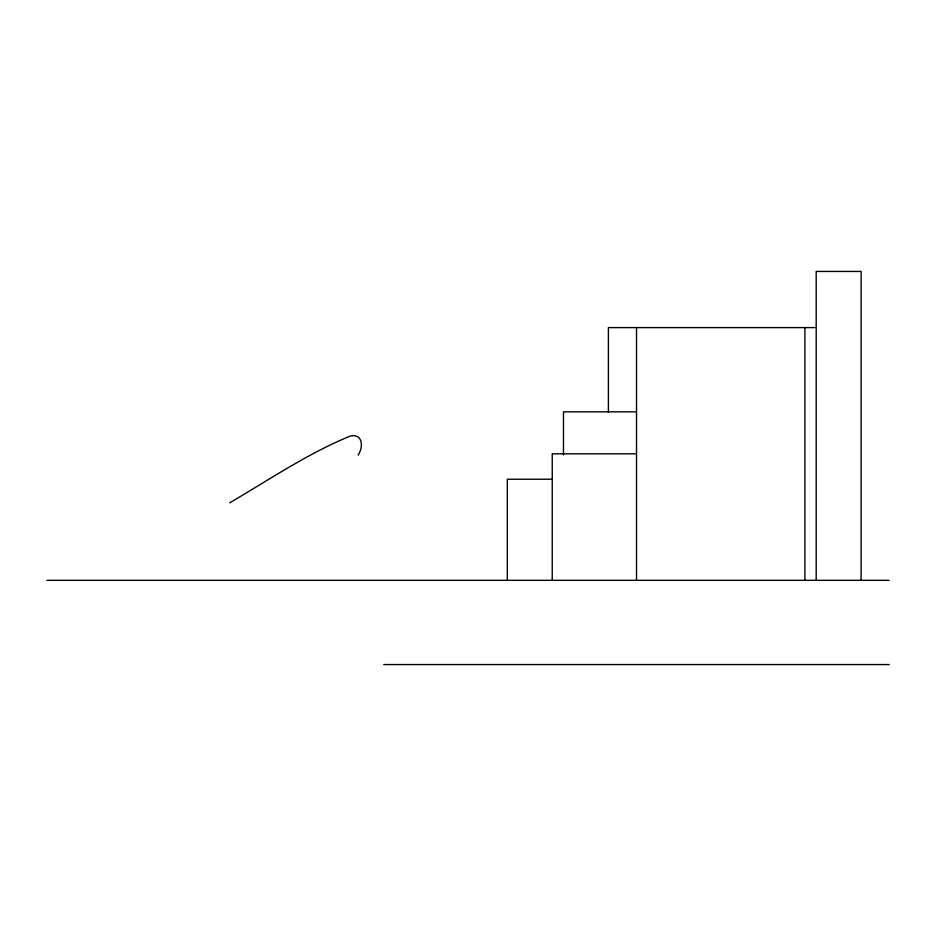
<?xml version="1.0" encoding="UTF-8"?>
<svg xmlns="http://www.w3.org/2000/svg" width="936" height="936" viewBox="0 0 936 936"><rect width="100%" height="100%" fill="white"/><g stroke="black" fill="none" stroke-linecap="round" stroke-linejoin="round"><path stroke-width="1.4" d="M358.125 455.083C365.157 444.19 360.629 430.303 346.121 437.791C305.159 455.224 268.024 480.402 229.718 502.819M814.73 327.6L608.4 327.6L608.4 412.331M635.322 411.84L563.472 411.84L563.472 454.861M635.31 453.808L552.24 453.808L552.24 580.32M552.24 479.232L507.312 479.232L507.312 580.32M46.8 580.32L889.2 580.32M383.76 664.56L889.2 664.56M861.12 580.32L861.12 271.44L816.192 271.44L816.192 580.32M804.913 327.6L804.913 580.32M636.527 327.6L636.527 580.32"/></g></svg>
